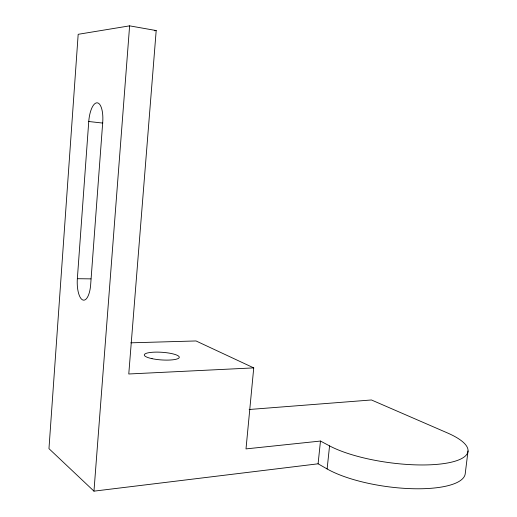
<?xml version="1.0" encoding="UTF-8"?>
<svg xmlns="http://www.w3.org/2000/svg" width="517" height="517" viewBox="0 0 517 517"><rect width="100%" height="100%" fill="white"/><g stroke="black" fill="none" stroke-linecap="round" stroke-linejoin="round"><path stroke-width="0.78" d="M77.35 278.702L88.75 121.508A19.064 6.992 -85.6 0 1 97.138 102.818A19.064 6.992 -85.6 0 1 102.721 122.245L90.662 284.686A18.528 6.786 -89.1 0 1 82.668 299.931A18.528 6.786 -89.1 0 1 77.35 278.702L90.882 278.87M468.034 450.96L465.274 473.294A76.703 23.543 8 0 1 411.461 488.681A76.703 23.543 8 0 1 327.119 468.951L318.091 463.807L93.965 491.15L129.612 25.85L156.192 30.555L128.772 373.991L253.737 367.891L246.002 448.898L320.475 441.053L329.562 445.887A76.917 21.804 7.8 0 0 439.993 464.072A76.917 21.804 7.8 0 0 447.476 432.955L371.445 399.971L249.136 409.503M318.091 463.807L320.475 441.053M327.119 468.951L329.562 445.887M129.612 25.85L78.177 34.309L48.966 448.653L93.965 491.15M154.615 30.781L156.192 30.555M130.807 342.823L196.027 340.955L253.737 367.891M88.75 121.508L102.799 123.078M152.043 358.669A17.552 3.832 3.9 0 0 179.25 357.499A17.552 3.832 3.9 0 0 154.034 352.167A17.552 3.832 3.9 0 0 152.043 358.669"/></g></svg>
